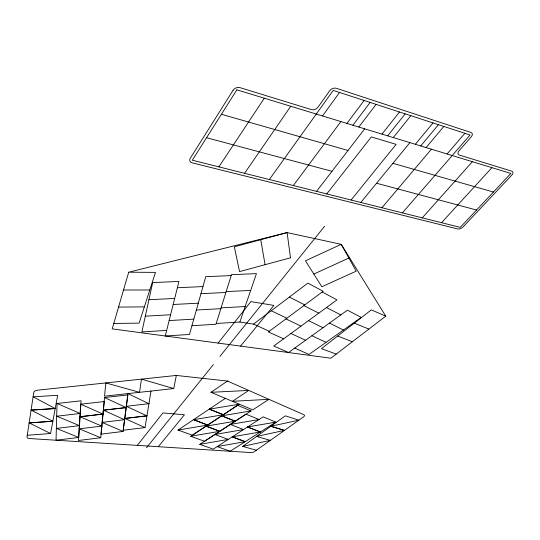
<?xml version="1.0" encoding="UTF-8"?>
<svg xmlns="http://www.w3.org/2000/svg" width="540" height="540" viewBox="0 0 540 540"><rect width="100%" height="100%" fill="white"/><g stroke="black" fill="none" stroke-linecap="round" stroke-linejoin="round"><path stroke-width="0.81" d="M57.044 403.461L56.032 440.221L78.746 437.454L81.054 400.802L57.044 403.461L80.251 413.519M80.717 404.19L78.442 440.492L100.744 437.744L104.267 401.551L80.717 404.19L103.046 414.106L79.927 416.786M104.537 397.528L100.98 434.14L123.107 431.447L127.892 394.943L104.537 397.528L126.232 407.606L103.302 410.231M148.932 403.724L127.946 393.599L123.147 430.245L145.017 427.592L151.011 391.055M27.263 435.267L50.571 433.519L57.665 395.307L33.102 396.806L55.208 408.557L31.077 410.144M173.745 388.55L141.467 379.148L139.523 392.324L105.833 382.928L104.551 396.178L173.745 388.55L176.324 375.442L37.652 390.17A3.949 2.113 -8.5 0 0 33.743 392.539L27.014 436.914A3.719 1.856 -8.9 0 0 29.457 438.541L250.904 452.567A3.139 1.445 -16 0 0 254.57 451.521L303.453 416.968A3.24 1.552 -17.7 0 0 303.845 414.707L227.502 381.065L210.938 392.317L252.788 409.86L268.927 399.317L232.382 401.308L248.731 390.42L210.938 392.317M128.702 272.214L112.205 328.874L330.838 358.223L385.769 316.15L341.226 244.337L287.098 232.591L128.702 272.214L155.486 272.376L139.118 323.102L113.778 323.48M216.223 323.467L239.868 322.043L256.439 273.618L231.458 274.685L215.973 324.263L191.936 325.715M218.876 166.874L264.31 98.199M244.539 173.306L290.763 106.265M269.345 179.523L333.227 90.403L470.084 134.993L402.401 212.875M322.515 115.958L339.518 92.455M293.341 185.537L340.902 121.574M346.923 123.41L364.129 100.474M352.897 125.233L370.15 102.431M358.817 127.042L376.117 104.375M316.555 191.356L364.689 128.831M326.768 193.921L371.311 136.917L396.124 144.376L351.101 200.016M382.003 134.116L399.465 111.983M137.302 445.372L162.925 412.938L184.424 414.767L158.308 446.702M218.113 343.089L250.891 301.603L273.861 305.404L240.577 346.106M387.673 135.844L405.175 113.846M393.302 137.565L410.839 115.688M146.468 447.788L213.341 364.615M219.969 356.366L324.621 226.213M360.821 202.453L409.901 142.628M415.348 144.288L433.013 122.918M420.741 145.935L438.44 124.686M426.094 147.569L443.826 126.434M381.929 207.745L431.406 149.195M447.08 153.974L464.92 133.306M422.26 217.856L472.385 161.696M441.538 222.689L491.92 167.663M239.868 322.043L253.544 324.101L307.874 283.122L323.176 291.283L268.394 331.938L283.615 338.843M256.433 450.205L242.683 446.411L285.35 415.847L298.883 420.194L270.79 426.276L284.404 430.434M223.317 414.774L209.237 409.158L239.294 404.204L192.368 435.24L178.038 430.063L225.356 398.358M190.694 436.273L237.539 405.29L251.046 410.92L204.586 441.268L190.694 436.273L219.854 431.298L206.084 426.094M199.773 444.339L245.977 414.16L259.099 419.546L230.249 424.433L243.587 429.557L214.88 434.477L228.339 439.398L199.773 444.339L213.273 449.125L263.162 416.853L275.839 422.125L230.182 451.251L217.121 446.567L245.194 441.68L232.254 436.799M313.828 274.043L348.881 258.046M242.683 446.411L270.358 440.363L256.594 436.442L284.479 430.38L270.864 426.222M275.839 422.125L247.489 426.964L260.307 432.034M178.038 430.063L207.785 425.048L193.576 419.654M251.046 410.92L221.582 415.84L235.231 421.254M56.356 428.443L79.488 425.642L56.693 416.158M79.171 428.855L101.878 426.08M146.954 415.814L124.7 418.433L145.017 427.592M124.686 418.5L146.941 415.874L126.293 406.249M124.652 419.675L102.121 422.401L123.107 431.447M103.052 414.045L79.934 416.718L101.871 426.141M126.286 406.31L148.946 403.663M126.239 407.538L103.309 410.164L124.639 419.742M56.693 416.219L80.258 413.451M52.859 421.2L29.14 422.867L50.571 433.519M29.133 422.935L52.846 421.268L31.084 410.076L55.222 408.49M166.671 330.413L141.872 331.938L152.665 282.596L178.943 281.441L165.267 335.995L189.472 334.463L205.754 276.676L231.174 275.589M169.135 320.564L193.786 319.14M196.357 310.028L220.833 308.691M145.321 316.17L170.593 314.753M221.096 307.861L245.174 306.551M173.165 304.499L198.281 303.19M148.919 299.734L174.683 298.445M226.172 291.613L250.695 290.419M200.961 293.699L225.902 292.478M177.363 287.753L202.966 286.565M118.55 307.084L144.356 306.882M123.518 290.014L149.803 289.987M206.55 137.72L331.992 171.308M376.576 183.249L476.543 210.013M221.387 114.278L348.023 150.484M392.924 163.323L493.405 192.044M336.211 354.105L321.462 348.651L371.311 309.872L385.769 316.15M245.113 441.727L232.173 436.853L260.388 431.987L247.57 426.917M219.773 431.352L206.003 426.148L235.312 421.2L221.67 415.787M207.704 425.101L193.496 419.708L223.398 414.72L209.318 409.104M337.682 336.029L352.35 341.746M56.356 428.382L78.746 437.454M354.294 323.109L368.861 329.096M79.171 428.787L100.744 437.744M294.746 348.077L308.981 354.463L361.206 317.412L347.416 310.163L288.542 352.539L273.76 346.039L336.974 299.855L322.204 292.005M253.544 324.101L269.305 331.27M290.945 333.484L305.586 340.274M311.924 335.711L326.018 342.374M271.242 310.75L286.862 318.236M285.93 318.924L301.01 326.133M308.502 320.652L323.001 327.74M329.474 323.075L343.426 330.028M303.865 305.62L318.789 313.139M289.346 297.094L304.817 304.911M326.45 307.537L340.794 314.928M260.752 239.686L265.072 264.688M175.689 375.509A3.699 1.991 -13.7 0 1 176.897 375.502L226.962 381.004A3.564 1.87 -15.5 0 1 227.9 381.24M233.111 90.234L190.208 158.348A4.867 3.497 -16.3 0 0 192.267 162.864L457.61 228.926A4.138 2.336 -26.5 0 0 463.016 226.969L511.88 175.028A4.421 2.531 -29.6 0 0 511.745 171.153L459.405 155.068A4.604 2.808 -29.5 0 1 458.98 150.903L471.285 136.782A4.705 2.902 -30.3 0 0 470.914 132.442L336.366 88.303A5.076 3.638 -27.7 0 0 329.67 90.808L318.013 107.143A5.009 3.591 -25.9 0 1 311.418 109.6L239.996 87.649A5.184 3.942 -21.6 0 0 233.111 90.234M236.871 89.822L192.314 160.211L460.249 227.381L510.86 173.441L236.871 89.822M341.226 244.337L305.451 260.786L321.847 286.74L356.204 271.168L341.226 244.337M290.507 257.796L239.558 271.593L234.333 246.807L287.098 232.591L290.507 257.796"/></g></svg>
